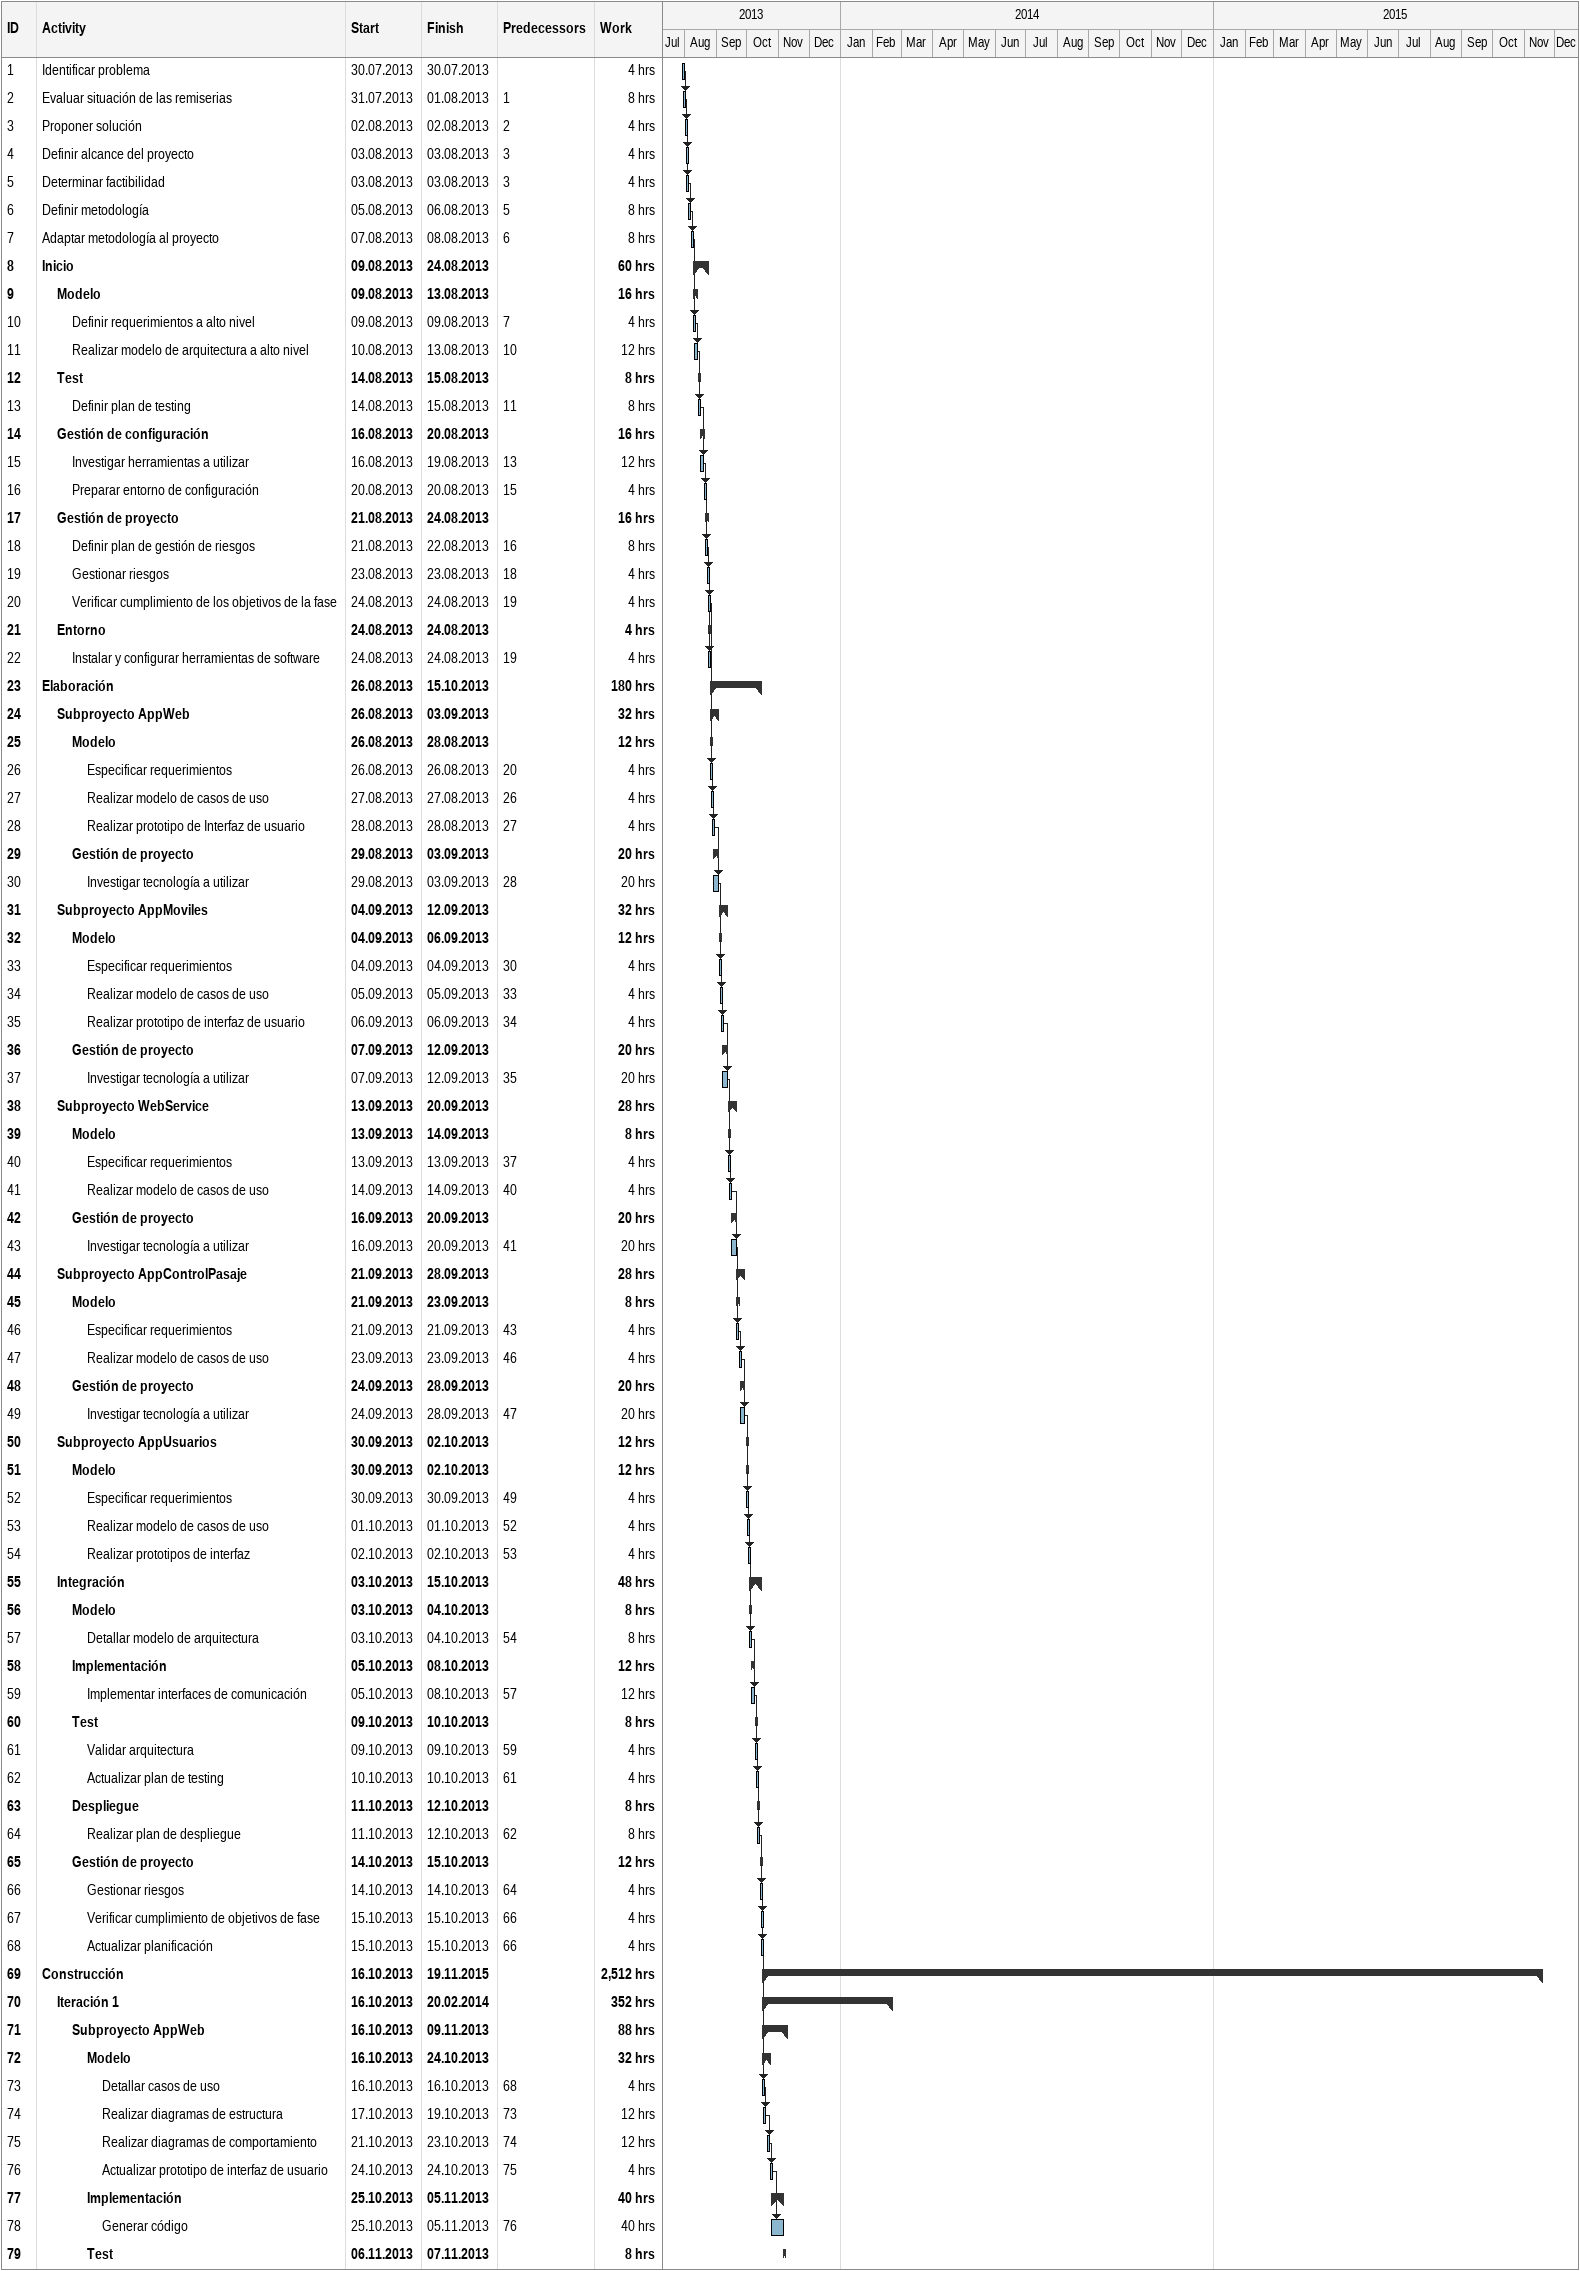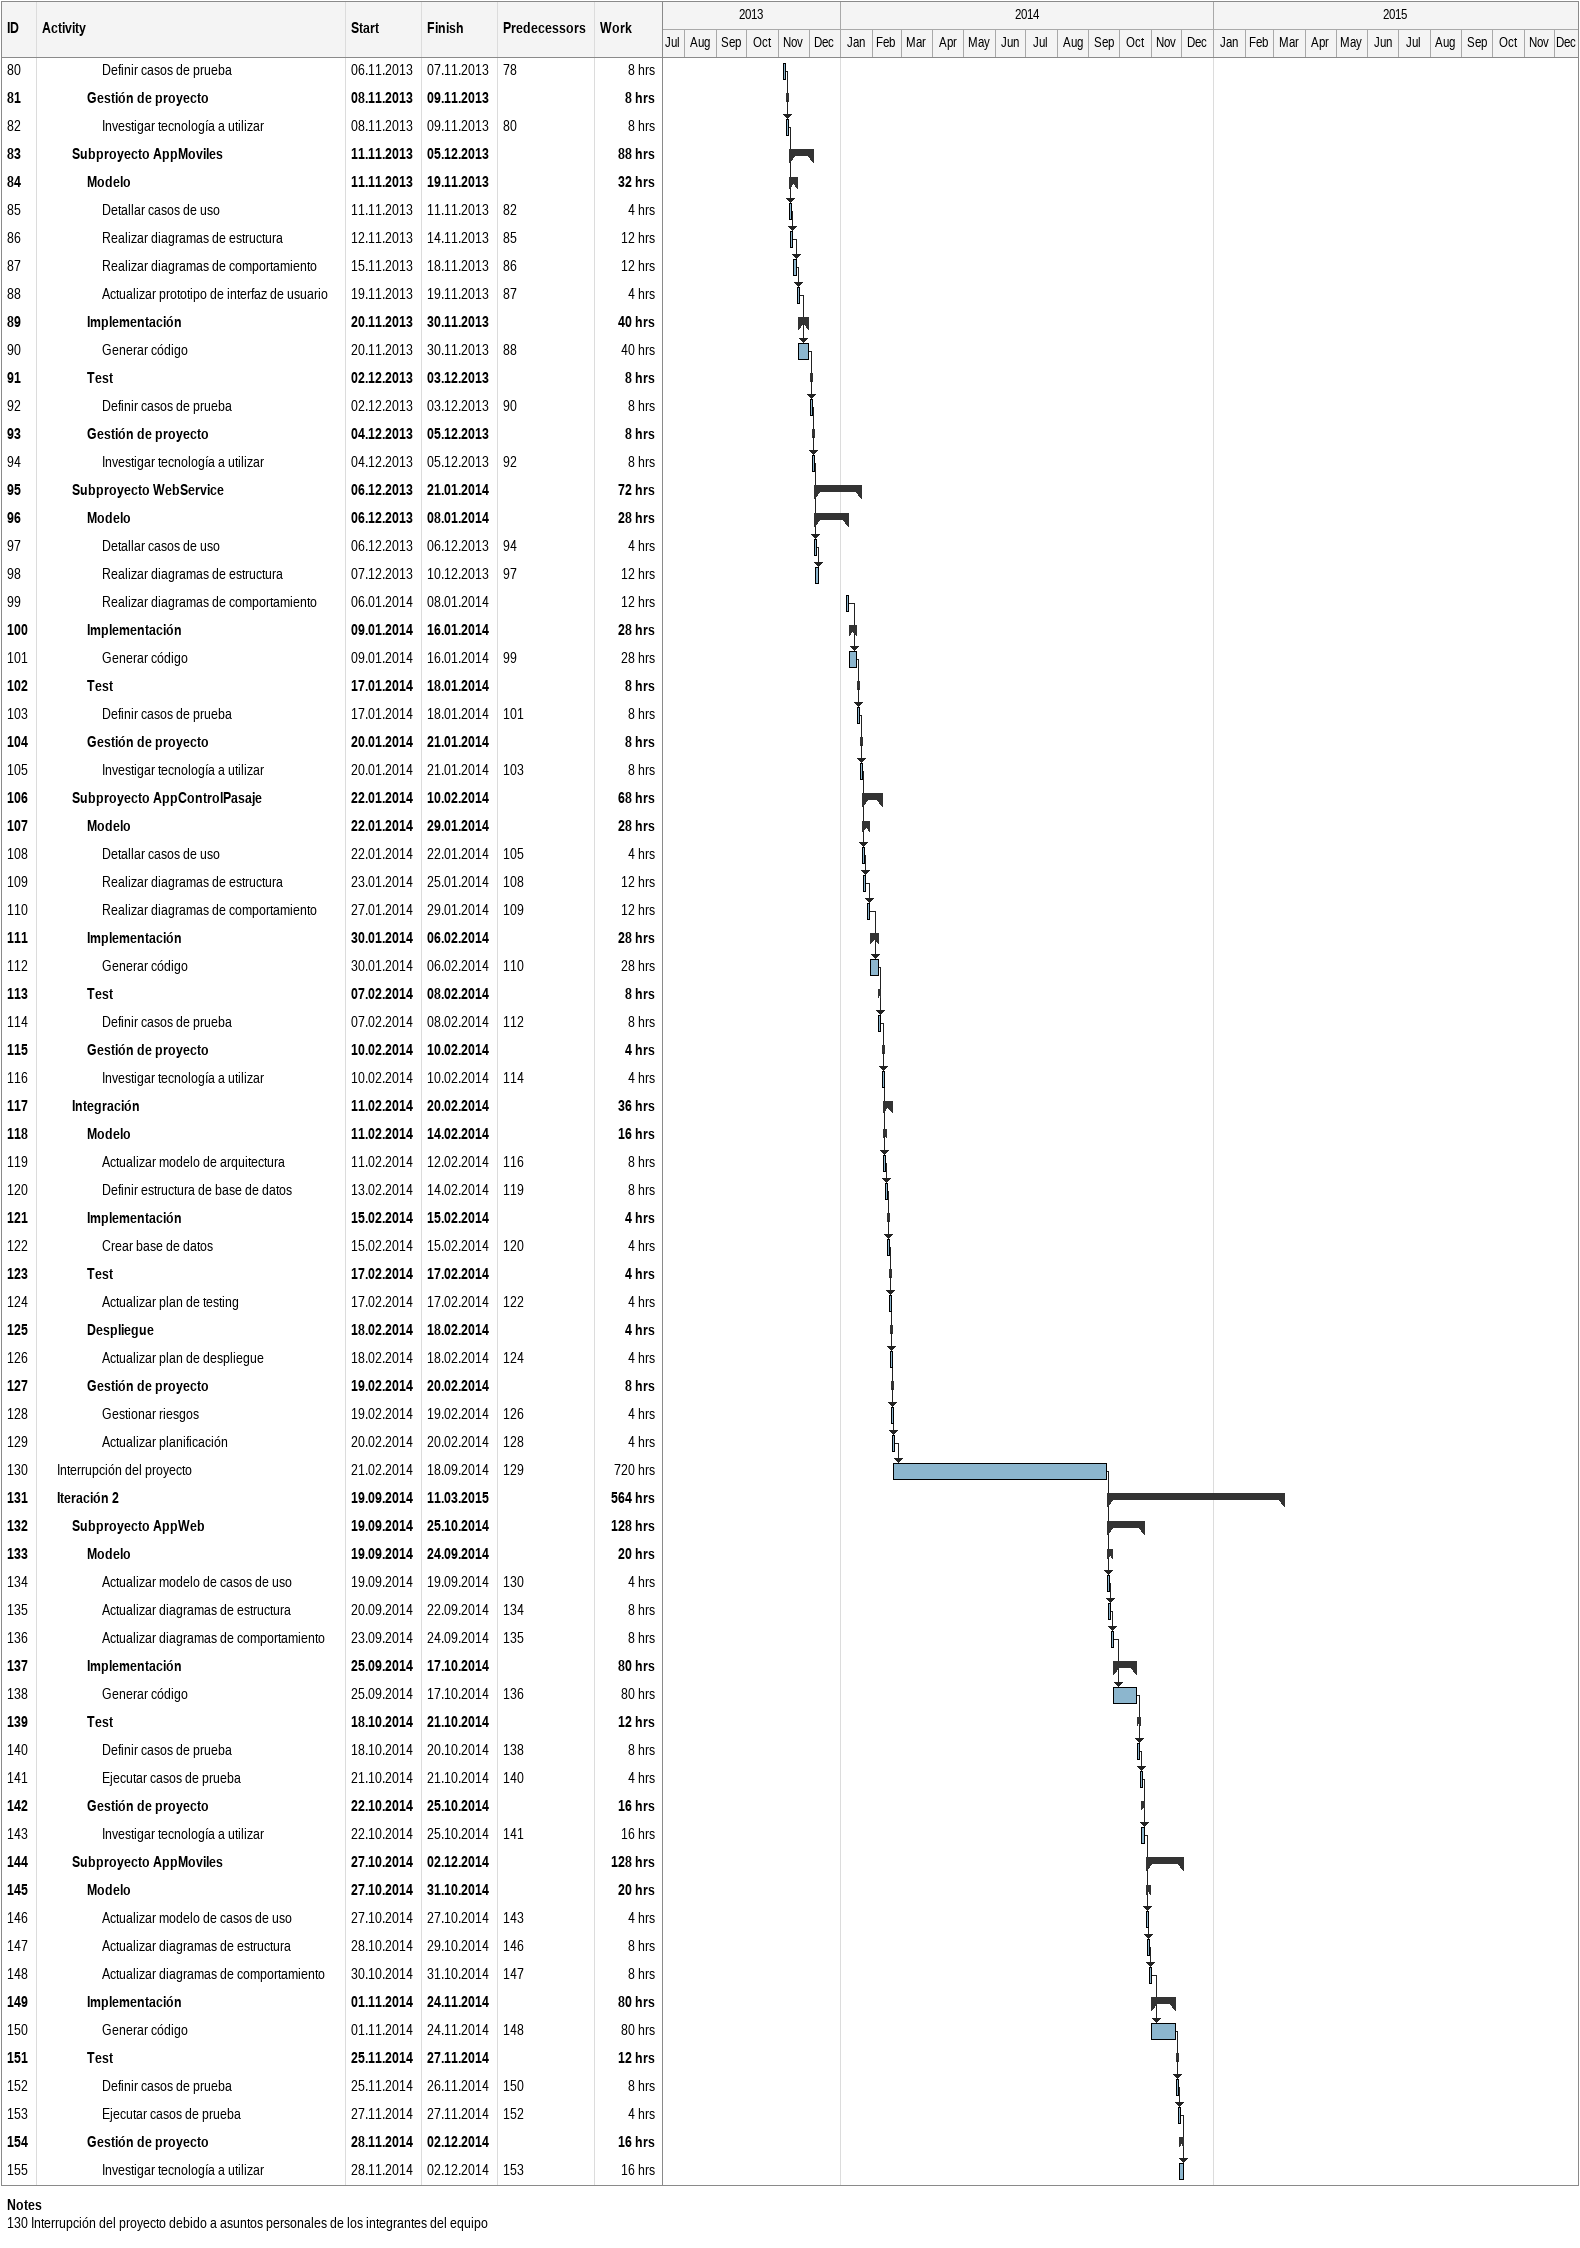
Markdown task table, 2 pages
| ID | Level | Task | Start | Finish | Predecessors | Work (h) |
|---|---|---|---|---|---|---|
| 1 | 1 | Identificar problema | 2013-07-30 | 2013-07-30 |  | 4 |
| 2 | 1 | Evaluar situación de las remiserias | 2013-07-31 | 2013-08-01 | 1 | 8 |
| 3 | 1 | Proponer solución | 2013-08-02 | 2013-08-02 | 2 | 4 |
| 4 | 1 | Definir alcance del proyecto | 2013-08-03 | 2013-08-03 | 3 | 4 |
| 5 | 1 | Determinar factibilidad | 2013-08-03 | 2013-08-03 | 3 | 4 |
| 6 | 1 | Definir metodología | 2013-08-05 | 2013-08-06 | 5 | 8 |
| 7 | 1 | Adaptar metodología al proyecto | 2013-08-07 | 2013-08-08 | 6 | 8 |
| 8 | 1 | **Inicio** | 2013-08-09 | 2013-08-24 |  | 60 |
| 9 | 2 | **Modelo** | 2013-08-09 | 2013-08-13 |  | 16 |
| 10 | 3 | Definir requerimientos a alto nivel | 2013-08-09 | 2013-08-09 | 7 | 4 |
| 11 | 3 | Realizar modelo de arquitectura a alto nivel | 2013-08-10 | 2013-08-13 | 10 | 12 |
| 12 | 2 | **Test** | 2013-08-14 | 2013-08-15 |  | 8 |
| 13 | 3 | Definir plan de testing | 2013-08-14 | 2013-08-15 | 11 | 8 |
| 14 | 2 | **Gestión de configuración** | 2013-08-16 | 2013-08-20 |  | 16 |
| 15 | 3 | Investigar herramientas a utilizar | 2013-08-16 | 2013-08-19 | 13 | 12 |
| 16 | 3 | Preparar entorno de configuración | 2013-08-20 | 2013-08-20 | 15 | 4 |
| 17 | 2 | **Gestión de proyecto** | 2013-08-21 | 2013-08-24 |  | 16 |
| 18 | 3 | Definir plan de gestión de riesgos | 2013-08-21 | 2013-08-22 | 16 | 8 |
| 19 | 3 | Gestionar riesgos | 2013-08-23 | 2013-08-23 | 18 | 4 |
| 20 | 3 | Verificar cumplimiento de los objetivos de la fase | 2013-08-24 | 2013-08-24 | 19 | 4 |
| 21 | 2 | **Entorno** | 2013-08-24 | 2013-08-24 |  | 4 |
| 22 | 3 | Instalar y configurar herramientas de software | 2013-08-24 | 2013-08-24 | 19 | 4 |
| 23 | 1 | **Elaboración** | 2013-08-26 | 2013-10-15 |  | 180 |
| 24 | 2 | **Subproyecto AppWeb** | 2013-08-26 | 2013-09-03 |  | 32 |
| 25 | 3 | **Modelo** | 2013-08-26 | 2013-08-28 |  | 12 |
| 26 | 4 | Especificar requerimientos | 2013-08-26 | 2013-08-26 | 20 | 4 |
| 27 | 4 | Realizar modelo de casos de uso | 2013-08-27 | 2013-08-27 | 26 | 4 |
| 28 | 4 | Realizar prototipo de Interfaz de usuario | 2013-08-28 | 2013-08-28 | 27 | 4 |
| 29 | 3 | **Gestión de proyecto** | 2013-08-29 | 2013-09-03 |  | 20 |
| 30 | 4 | Investigar tecnología a utilizar | 2013-08-29 | 2013-09-03 | 28 | 20 |
| 31 | 2 | **Subproyecto AppMoviles** | 2013-09-04 | 2013-09-12 |  | 32 |
| 32 | 3 | **Modelo** | 2013-09-04 | 2013-09-06 |  | 12 |
| 33 | 4 | Especificar requerimientos | 2013-09-04 | 2013-09-04 | 30 | 4 |
| 34 | 4 | Realizar modelo de casos de uso | 2013-09-05 | 2013-09-05 | 33 | 4 |
| 35 | 4 | Realizar prototipo de interfaz de usuario | 2013-09-06 | 2013-09-06 | 34 | 4 |
| 36 | 3 | **Gestión de proyecto** | 2013-09-07 | 2013-09-12 |  | 20 |
| 37 | 4 | Investigar tecnología a utilizar | 2013-09-07 | 2013-09-12 | 35 | 20 |
| 38 | 2 | **Subproyecto WebService** | 2013-09-13 | 2013-09-20 |  | 28 |
| 39 | 3 | **Modelo** | 2013-09-13 | 2013-09-14 |  | 8 |
| 40 | 4 | Especificar requerimientos | 2013-09-13 | 2013-09-13 | 37 | 4 |
| 41 | 4 | Realizar modelo de casos de uso | 2013-09-14 | 2013-09-14 | 40 | 4 |
| 42 | 3 | **Gestión de proyecto** | 2013-09-16 | 2013-09-20 |  | 20 |
| 43 | 4 | Investigar tecnología a utilizar | 2013-09-16 | 2013-09-20 | 41 | 20 |
| 44 | 2 | **Subproyecto AppControlPasaje** | 2013-09-21 | 2013-09-28 |  | 28 |
| 45 | 3 | **Modelo** | 2013-09-21 | 2013-09-23 |  | 8 |
| 46 | 4 | Especificar requerimientos | 2013-09-21 | 2013-09-21 | 43 | 4 |
| 47 | 4 | Realizar modelo de casos de uso | 2013-09-23 | 2013-09-23 | 46 | 4 |
| 48 | 3 | **Gestión de proyecto** | 2013-09-24 | 2013-09-28 |  | 20 |
| 49 | 4 | Investigar tecnología a utilizar | 2013-09-24 | 2013-09-28 | 47 | 20 |
| 50 | 2 | **Subproyecto AppUsuarios** | 2013-09-30 | 2013-10-02 |  | 12 |
| 51 | 3 | **Modelo** | 2013-09-30 | 2013-10-02 |  | 12 |
| 52 | 4 | Especificar requerimientos | 2013-09-30 | 2013-09-30 | 49 | 4 |
| 53 | 4 | Realizar modelo de casos de uso | 2013-10-01 | 2013-10-01 | 52 | 4 |
| 54 | 4 | Realizar prototipos de interfaz | 2013-10-02 | 2013-10-02 | 53 | 4 |
| 55 | 2 | **Integración** | 2013-10-03 | 2013-10-15 |  | 48 |
| 56 | 3 | **Modelo** | 2013-10-03 | 2013-10-04 |  | 8 |
| 57 | 4 | Detallar modelo de arquitectura | 2013-10-03 | 2013-10-04 | 54 | 8 |
| 58 | 3 | **Implementación** | 2013-10-05 | 2013-10-08 |  | 12 |
| 59 | 4 | Implementar interfaces de comunicación | 2013-10-05 | 2013-10-08 | 57 | 12 |
| 60 | 3 | **Test** | 2013-10-09 | 2013-10-10 |  | 8 |
| 61 | 4 | Validar arquitectura | 2013-10-09 | 2013-10-09 | 59 | 4 |
| 62 | 4 | Actualizar plan de testing | 2013-10-10 | 2013-10-10 | 61 | 4 |
| 63 | 3 | **Despliegue** | 2013-10-11 | 2013-10-12 |  | 8 |
| 64 | 4 | Realizar plan de despliegue | 2013-10-11 | 2013-10-12 | 62 | 8 |
| 65 | 3 | **Gestión de proyecto** | 2013-10-14 | 2013-10-15 |  | 12 |
| 66 | 4 | Gestionar riesgos | 2013-10-14 | 2013-10-14 | 64 | 4 |
| 67 | 4 | Verificar cumplimiento de objetivos de fase | 2013-10-15 | 2013-10-15 | 66 | 4 |
| 68 | 4 | Actualizar planificación | 2013-10-15 | 2013-10-15 | 66 | 4 |
| 69 | 1 | **Construcción** | 2013-10-16 | 2015-11-19 |  | 2512 |
| 70 | 2 | **Iteración 1** | 2013-10-16 | 2014-02-20 |  | 352 |
| 71 | 3 | **Subproyecto AppWeb** | 2013-10-16 | 2013-11-09 |  | 88 |
| 72 | 4 | **Modelo** | 2013-10-16 | 2013-10-24 |  | 32 |
| 73 | 5 | Detallar casos de uso | 2013-10-16 | 2013-10-16 | 68 | 4 |
| 74 | 5 | Realizar diagramas de estructura | 2013-10-17 | 2013-10-19 | 73 | 12 |
| 75 | 5 | Realizar diagramas de comportamiento | 2013-10-21 | 2013-10-23 | 74 | 12 |
| 76 | 5 | Actualizar prototipo de interfaz de usuario | 2013-10-24 | 2013-10-24 | 75 | 4 |
| 77 | 4 | **Implementación** | 2013-10-25 | 2013-11-05 |  | 40 |
| 78 | 5 | Generar código | 2013-10-25 | 2013-11-05 | 76 | 40 |
| 79 | 4 | **Test** | 2013-11-06 | 2013-11-07 |  | 8 |
| 80 | 5 | Definir casos de prueba | 2013-11-06 | 2013-11-07 | 78 | 8 |
| 81 | 4 | **Gestión de proyecto** | 2013-11-08 | 2013-11-09 |  | 8 |
| 82 | 5 | Investigar tecnología a utilizar | 2013-11-08 | 2013-11-09 | 80 | 8 |
| 83 | 3 | **Subproyecto AppMoviles** | 2013-11-11 | 2013-12-05 |  | 88 |
| 84 | 4 | **Modelo** | 2013-11-11 | 2013-11-19 |  | 32 |
| 85 | 5 | Detallar casos de uso | 2013-11-11 | 2013-11-11 | 82 | 4 |
| 86 | 5 | Realizar diagramas de estructura | 2013-11-12 | 2013-11-14 | 85 | 12 |
| 87 | 5 | Realizar diagramas de comportamiento | 2013-11-15 | 2013-11-18 | 86 | 12 |
| 88 | 5 | Actualizar prototipo de interfaz de usuario | 2013-11-19 | 2013-11-19 | 87 | 4 |
| 89 | 4 | **Implementación** | 2013-11-20 | 2013-11-30 |  | 40 |
| 90 | 5 | Generar código | 2013-11-20 | 2013-11-30 | 88 | 40 |
| 91 | 4 | **Test** | 2013-12-02 | 2013-12-03 |  | 8 |
| 92 | 5 | Definir casos de prueba | 2013-12-02 | 2013-12-03 | 90 | 8 |
| 93 | 4 | **Gestión de proyecto** | 2013-12-04 | 2013-12-05 |  | 8 |
| 94 | 5 | Investigar tecnología a utilizar | 2013-12-04 | 2013-12-05 | 92 | 8 |
| 95 | 3 | **Subproyecto WebService** | 2013-12-06 | 2014-01-21 |  | 72 |
| 96 | 4 | **Modelo** | 2013-12-06 | 2014-01-08 |  | 28 |
| 97 | 5 | Detallar casos de uso | 2013-12-06 | 2013-12-06 | 94 | 4 |
| 98 | 5 | Realizar diagramas de estructura | 2013-12-07 | 2013-12-10 | 97 | 12 |
| 99 | 5 | Realizar diagramas de comportamiento | 2014-01-06 | 2014-01-08 |  | 12 |
| 100 | 4 | **Implementación** | 2014-01-09 | 2014-01-16 |  | 28 |
| 101 | 5 | Generar código | 2014-01-09 | 2014-01-16 | 99 | 28 |
| 102 | 4 | **Test** | 2014-01-17 | 2014-01-18 |  | 8 |
| 103 | 5 | Definir casos de prueba | 2014-01-17 | 2014-01-18 | 101 | 8 |
| 104 | 4 | **Gestión de proyecto** | 2014-01-20 | 2014-01-21 |  | 8 |
| 105 | 5 | Investigar tecnología a utilizar | 2014-01-20 | 2014-01-21 | 103 | 8 |
| 106 | 3 | **Subproyecto AppControlPasaje** | 2014-01-22 | 2014-02-10 |  | 68 |
| 107 | 4 | **Modelo** | 2014-01-22 | 2014-01-29 |  | 28 |
| 108 | 5 | Detallar casos de uso | 2014-01-22 | 2014-01-22 | 105 | 4 |
| 109 | 5 | Realizar diagramas de estructura | 2014-01-23 | 2014-01-25 | 108 | 12 |
| 110 | 5 | Realizar diagramas de comportamiento | 2014-01-27 | 2014-01-29 | 109 | 12 |
| 111 | 4 | **Implementación** | 2014-01-30 | 2014-02-06 |  | 28 |
| 112 | 5 | Generar código | 2014-01-30 | 2014-02-06 | 110 | 28 |
| 113 | 4 | **Test** | 2014-02-07 | 2014-02-08 |  | 8 |
| 114 | 5 | Definir casos de prueba | 2014-02-07 | 2014-02-08 | 112 | 8 |
| 115 | 4 | **Gestión de proyecto** | 2014-02-10 | 2014-02-10 |  | 4 |
| 116 | 5 | Investigar tecnología a utilizar | 2014-02-10 | 2014-02-10 | 114 | 4 |
| 117 | 3 | **Integración** | 2014-02-11 | 2014-02-20 |  | 36 |
| 118 | 4 | **Modelo** | 2014-02-11 | 2014-02-14 |  | 16 |
| 119 | 5 | Actualizar modelo de arquitectura | 2014-02-11 | 2014-02-12 | 116 | 8 |
| 120 | 5 | Definir estructura de base de datos | 2014-02-13 | 2014-02-14 | 119 | 8 |
| 121 | 4 | **Implementación** | 2014-02-15 | 2014-02-15 |  | 4 |
| 122 | 5 | Crear base de datos | 2014-02-15 | 2014-02-15 | 120 | 4 |
| 123 | 4 | **Test** | 2014-02-17 | 2014-02-17 |  | 4 |
| 124 | 5 | Actualizar plan de testing | 2014-02-17 | 2014-02-17 | 122 | 4 |
| 125 | 4 | **Despliegue** | 2014-02-18 | 2014-02-18 |  | 4 |
| 126 | 5 | Actualizar plan de despliegue | 2014-02-18 | 2014-02-18 | 124 | 4 |
| 127 | 4 | **Gestión de proyecto** | 2014-02-19 | 2014-02-20 |  | 8 |
| 128 | 5 | Gestionar riesgos | 2014-02-19 | 2014-02-19 | 126 | 4 |
| 129 | 5 | Actualizar planificación | 2014-02-20 | 2014-02-20 | 128 | 4 |
| 130 | 2 | Interrupción del proyecto | 2014-02-21 | 2014-09-18 | 129 | 720 |
| 131 | 2 | **Iteración 2** | 2014-09-19 | 2015-03-11 |  | 564 |
| 132 | 3 | **Subproyecto AppWeb** | 2014-09-19 | 2014-10-25 |  | 128 |
| 133 | 4 | **Modelo** | 2014-09-19 | 2014-09-24 |  | 20 |
| 134 | 5 | Actualizar modelo de casos de uso | 2014-09-19 | 2014-09-19 | 130 | 4 |
| 135 | 5 | Actualizar diagramas de estructura | 2014-09-20 | 2014-09-22 | 134 | 8 |
| 136 | 5 | Actualizar diagramas de comportamiento | 2014-09-23 | 2014-09-24 | 135 | 8 |
| 137 | 4 | **Implementación** | 2014-09-25 | 2014-10-17 |  | 80 |
| 138 | 5 | Generar código | 2014-09-25 | 2014-10-17 | 136 | 80 |
| 139 | 4 | **Test** | 2014-10-18 | 2014-10-21 |  | 12 |
| 140 | 5 | Definir casos de prueba | 2014-10-18 | 2014-10-20 | 138 | 8 |
| 141 | 5 | Ejecutar casos de prueba | 2014-10-21 | 2014-10-21 | 140 | 4 |
| 142 | 4 | **Gestión de proyecto** | 2014-10-22 | 2014-10-25 |  | 16 |
| 143 | 5 | Investigar tecnología a utilizar | 2014-10-22 | 2014-10-25 | 141 | 16 |
| 144 | 3 | **Subproyecto AppMoviles** | 2014-10-27 | 2014-12-02 |  | 128 |
| 145 | 4 | **Modelo** | 2014-10-27 | 2014-10-31 |  | 20 |
| 146 | 5 | Actualizar modelo de casos de uso | 2014-10-27 | 2014-10-27 | 143 | 4 |
| 147 | 5 | Actualizar diagramas de estructura | 2014-10-28 | 2014-10-29 | 146 | 8 |
| 148 | 5 | Actualizar diagramas de comportamiento | 2014-10-30 | 2014-10-31 | 147 | 8 |
| 149 | 4 | **Implementación** | 2014-11-01 | 2014-11-24 |  | 80 |
| 150 | 5 | Generar código | 2014-11-01 | 2014-11-24 | 148 | 80 |
| 151 | 4 | **Test** | 2014-11-25 | 2014-11-27 |  | 12 |
| 152 | 5 | Definir casos de prueba | 2014-11-25 | 2014-11-26 | 150 | 8 |
| 153 | 5 | Ejecutar casos de prueba | 2014-11-27 | 2014-11-27 | 152 | 4 |
| 154 | 4 | **Gestión de proyecto** | 2014-11-28 | 2014-12-02 |  | 16 |
| 155 | 5 | Investigar tecnología a utilizar | 2014-11-28 | 2014-12-02 | 153 | 16 |

Notes
- 130: Interrupción del proyecto debido a asuntos personales de los integrantes del equipo
